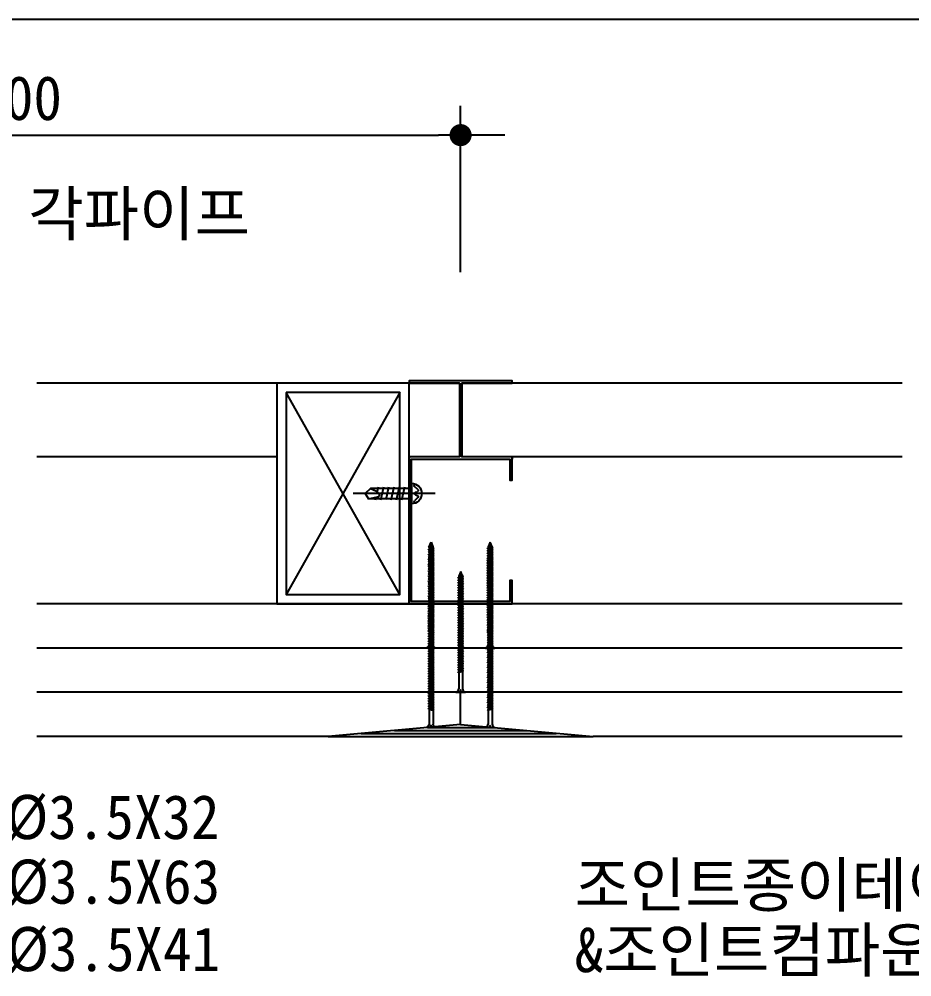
# Model space of a CAD drawing. Header units: millimetres. Extents: x 12704 to 16681, y 105 to 2866.
# Drawn here: x 13203.3 to 13506.6, y 1159.6 to 1485 of the extents above; entities that cross this region are included whole.
import ezdxf
from ezdxf.enums import TextEntityAlignment as Align

# ---------------------------------------------------------------- set-up
doc = ezdxf.new("R2010")
doc.units = ezdxf.units.MM
doc.header["$LTSCALE"] = 5
doc.linetypes.add('CENTER', pattern=[50.8, 31.75, -6.35, 6.35, -6.35])
for name, color, linetype, lineweight in [('A-DIMS', 7, 'Continuous', 25), ('A-MKXS-LEAD', 7, 'Continuous', 25), ('A-MKXS-TEXT1', 3, 'Continuous', 25), ('A-XXXX-TABL', 7, 'Continuous', 25)]:
    doc.layers.add(name, color=color, linetype=linetype, lineweight=lineweight)
for name, color, linetype in [('CHAN', 3, 'Continuous'), ('ele', 8, 'Continuous'), ('FIN', 6, 'Continuous'), ('GB', 7, 'Continuous'), ('SCREW', 6, 'Continuous'), ('SCREW2', 8, 'Continuous')]:
    doc.layers.add(name, color=color, linetype=linetype)
doc.styles.add('HY울릉도L', font='')
doc.styles.add('돋움체', font='')
doc.styles.get('HY울릉도L').set_extended_font_data('HYwulM')
doc.styles.get('돋움체').set_extended_font_data('DotumChe')
doc.dimstyles.new('CDIM', dxfattribs={"dimtxt": 3, "dimasz": 1.5, "dimexe": 2, "dimexo": 1, "dimgap": 1, "dimtad": 1, "dimdec": 0, "dimrnd": 0.5, "dimzin": 0, "dimdsep": 32, "dimlunit": 6, "dimtxsty": 'HY울릉도L', "dimblk1": '_CIDOT', "dimblk2": '_CIDOT', "dimsah": 1, "dimcen": 5.5, "dimclrd": 2, "dimclre": 2, "dimclrt": 7, "dimadec": 0, "dimazin": 0, "dimtfac": 1, "dimtdec": 0, "dimtix": 1, "dimtmove": 2, "dimatfit": 1, "dimldrblk": '_CIDOT', "dimfxl": 1, "dimtolj": 1, "dimtzin": 0, "dimlwd": -1, "dimarcsym": 0})

# ---------------------------------------------------------------- blocks, each defined once
blk = doc.blocks.new('나사못32')
at = {"layer": 'SCREW2'}
for p, q in [((2.24, 30.17), (0.63, 29.74)), ((0.63, 29.74), (0.92, 30.12)), ((2.25, 29.32), (0.63, 28.89)), ((2.53, 30.55), (0.92, 30.12)), ((0.92, 29.81), (0.92, 29.28)), ((2.53, 29.7), (0.92, 29.27)), ((1.6, 32), (0.98, 30.39)), ((0.98, 30.39), (1.64, 30.91)), ((0.98, 30.39), (0.98, 30.14)), ((1.64, 30.91), (1.6, 32)), ((2.27, 30.45), (1.6, 32)), ((2.24, 30.17), (2.53, 30.55)), ((2.24, 30.17), (2.24, 29.63)), ((2.24, 29.32), (2.24, 28.78)), ((2.25, 29.32), (2.53, 29.7)), ((0.63, 28.89), (0.92, 29.27)), ((2.25, 28.47), (0.63, 28.04)), ((0.63, 28.04), (0.92, 28.43)), ((2.24, 27.62), (0.63, 27.19)), ((0.63, 27.19), (0.91, 27.58)), ((2.24, 26.78), (0.63, 26.35)), ((0.63, 26.35), (0.92, 26.73)), ((2.53, 28.01), (0.91, 27.58)), ((0.92, 28.97), (0.92, 28.43)), ((2.54, 28.86), (0.92, 28.43)), ((0.92, 28.12), (0.92, 27.58)), ((0.92, 27.27), (0.92, 26.73)), ((2.53, 27.16), (0.92, 26.73)), ((0.92, 26.43), (0.92, 25.89)), ((2.53, 26.31), (0.92, 25.88)), ((2.24, 28.47), (2.24, 27.93)), ((2.24, 27.62), (2.53, 28.01)), ((2.24, 27.62), (2.24, 27.08)), ((2.24, 26.78), (2.53, 27.16)), ((2.24, 26.78), (2.24, 26.24)), ((2.25, 28.47), (2.54, 28.86)), ((2.25, 25.93), (2.53, 26.31)), ((2.25, 25.93), (0.63, 25.5)), ((0.63, 25.5), (0.92, 25.88)), ((2.25, 25.08), (0.63, 24.65)), ((0.63, 24.65), (0.92, 25.04)), ((2.24, 24.23), (0.63, 23.8)), ((0.63, 23.8), (0.91, 24.19)), ((2.24, 23.39), (0.63, 22.96)), ((0.63, 22.96), (0.92, 23.34)), ((2.53, 24.62), (0.91, 24.19)), ((0.92, 25.58), (0.92, 25.04)), ((2.54, 25.47), (0.92, 25.04)), ((0.92, 24.73), (0.92, 24.19)), ((0.92, 23.88), (0.92, 23.34)), ((2.53, 23.77), (0.92, 23.34)), ((0.92, 23.04), (0.92, 22.5)), ((2.53, 22.92), (0.92, 22.5)), ((2.24, 25.93), (2.24, 25.39)), ((2.24, 25.08), (2.24, 24.54)), ((2.24, 24.23), (2.53, 24.62)), ((2.24, 24.23), (2.24, 23.69)), ((2.24, 23.39), (2.53, 23.77)), ((2.24, 23.39), (2.24, 22.85)), ((2.25, 25.08), (2.54, 25.47)), ((2.25, 22.54), (2.53, 22.92)), ((2.25, 22.54), (0.63, 22.11)), ((0.63, 22.11), (0.92, 22.5)), ((2.25, 21.69), (0.63, 21.26)), ((0.63, 21.26), (0.92, 21.65)), ((2.25, 20), (0.63, 19.57)), ((0.63, 19.57), (0.92, 19.95)), ((2.25, 20.85), (0.64, 20.42)), ((0.64, 20.42), (0.92, 20.8)), ((0.92, 22.19), (0.92, 21.65)), ((2.54, 22.08), (0.92, 21.65)), ((0.92, 21.34), (0.92, 20.8)), ((2.54, 21.23), (0.92, 20.8)), ((0.92, 20.49), (0.92, 19.95)), ((2.53, 20.38), (0.92, 19.95)), ((0.92, 19.65), (0.92, 19.11)), ((2.54, 19.54), (0.92, 19.11)), ((2.24, 22.54), (2.24, 22)), ((2.24, 21.69), (2.24, 21.15)), ((2.24, 20.84), (2.24, 20.3)), ((2.24, 20), (2.24, 19.46)), ((2.25, 21.69), (2.54, 22.08)), ((2.25, 20.85), (2.54, 21.23)), ((2.25, 20), (2.53, 20.38)), ((2.25, 19.15), (2.54, 19.54)), ((2.25, 19.15), (0.63, 18.72)), ((0.63, 18.72), (0.92, 19.11)), ((2.25, 17.46), (0.63, 17.03)), ((0.63, 17.03), (0.92, 17.41)), ((2.25, 18.3), (0.64, 17.87)), ((0.64, 17.87), (0.92, 18.26)), ((2.25, 16.73), (0.64, 16.3)), ((0.64, 16.3), (0.92, 16.68)), ((0.92, 18.8), (0.92, 18.26)), ((2.54, 18.69), (0.92, 18.26)), ((0.92, 17.95), (0.92, 17.41)), ((2.54, 17.84), (0.92, 17.41)), ((0.92, 17.45), (0.92, 16.92)), ((0.92, 17.22), (0.92, 16.68)), ((2.54, 17.11), (0.92, 16.68)), ((0.92, 16.37), (0.92, 15.86)), ((2.54, 16.29), (0.92, 15.86)), ((2.24, 19.15), (2.24, 18.61)), ((2.24, 18.3), (2.24, 17.76)), ((2.24, 17.45), (2.24, 17.03)), ((2.24, 16.72), (2.24, 16.54)), ((2.24, 16.71), (2.24, 15.86)), ((2.25, 18.3), (2.54, 18.69)), ((2.25, 17.46), (2.54, 17.84)), ((2.25, 16.73), (2.54, 17.11)), ((2.25, 15.9), (2.54, 16.29)), ((2.25, 15.9), (0.63, 15.47)), ((0.63, 15.47), (0.92, 15.86)), ((2.25, 13.36), (0.63, 12.93)), ((0.63, 12.93), (0.92, 13.32)), ((2.25, 15.06), (0.64, 14.63)), ((0.64, 14.63), (0.92, 15.01)), ((2.25, 14.21), (0.64, 13.78)), ((0.64, 13.78), (0.92, 14.16)), ((0.92, 15.55), (0.92, 15.01)), ((2.54, 15.44), (0.92, 15.01)), ((0.92, 14.7), (0.92, 14.16)), ((2.54, 14.59), (0.92, 14.16)), ((0.92, 13.86), (0.92, 13.32)), ((2.54, 13.75), (0.92, 13.32)), ((2.24, 15.9), (2.24, 15.36)), ((2.24, 14.21), (2.24, 13.67)), ((2.24, 13.36), (2.24, 12.82)), ((2.25, 15.06), (2.54, 15.44)), ((2.25, 15.06), (2.25, 14.52)), ((2.25, 14.21), (2.54, 14.59)), ((2.25, 13.36), (2.54, 13.75)), ((2.25, 12.51), (0.64, 12.08)), ((0.64, 12.08), (0.92, 12.47)), ((2.25, 11.67), (0.64, 11.24)), ((0.64, 11.24), (0.92, 11.62)), ((2.26, 10.82), (0.64, 10.39)), ((0.64, 10.39), (0.93, 10.78)), ((2.27, 9.98), (0.65, 9.55)), ((0.65, 9.55), (0.94, 9.93)), ((0.92, 13.01), (0.92, 12.47)), ((2.54, 12.9), (0.92, 12.47)), ((0.92, 12.16), (0.92, 11.62)), ((2.54, 12.05), (0.92, 11.62)), ((0.93, 11.32), (0.93, 10.78)), ((2.55, 11.21), (0.93, 10.78)), ((0.94, 10.47), (0.94, 9.93)), ((2.55, 10.36), (0.94, 9.93)), ((2.24, 12.51), (2.24, 11.97)), ((2.25, 12.51), (2.54, 12.9)), ((2.25, 11.67), (2.54, 12.05)), ((2.25, 11.67), (2.25, 11.13)), ((2.26, 10.82), (2.55, 11.21)), ((2.26, 10.82), (2.26, 10.28)), ((2.27, 9.98), (2.55, 10.36)), ((2.27, 9.98), (2.27, 9.44)), ((2.27, 9.13), (0.66, 8.7)), ((0.66, 8.7), (0.94, 9.09)), ((2.27, 8.28), (0.66, 7.85)), ((0.66, 7.85), (0.95, 8.24)), ((2.28, 7.44), (0.67, 7.01)), ((0.67, 7.01), (0.95, 7.39)), ((2.29, 6.59), (0.67, 6.16)), ((0.67, 6.16), (0.96, 6.55)), ((2.56, 9.51), (0.94, 9.09)), ((0.95, 9.63), (0.95, 9.09)), ((0.95, 8.78), (0.95, 8.24)), ((2.56, 8.67), (0.95, 8.24)), ((0.95, 7.93), (0.95, 7.39)), ((2.57, 7.82), (0.95, 7.39)), ((0.96, 7.09), (0.96, 6.55)), ((2.57, 6.98), (0.96, 6.55)), ((2.27, 9.13), (2.56, 9.51)), ((2.27, 9.13), (2.27, 8.59)), ((2.27, 8.28), (2.56, 8.67)), ((2.27, 8.28), (2.27, 7.74)), ((2.28, 7.44), (2.57, 7.82)), ((2.28, 7.44), (2.28, 6.9)), ((2.28, 6.59), (2.28, 6.05)), ((2.29, 6.59), (2.57, 6.98)), ((2.28, 5.74), (0.67, 5.31)), ((0.67, 5.31), (0.95, 5.7)), ((2.57, 6.13), (0.95, 5.7)), ((0.95, 5.39), (0.95, 1.19)), ((0.96, 6.24), (0.96, 5.7)), ((2.27, 5.74), (2.27, 1.19)), ((2.28, 5.74), (2.57, 6.13)), ((0, 0), (1.12, 0)), ((1.57, 0.48), (1.57, 0.65)), ((1.63, 0.68), (1.6, 0.68)), ((1.66, 0.48), (1.66, 0.65)), ((2.11, 0), (3.23, 0))]:
    blk.add_line(p, q, dxfattribs=at)
for centre, radius, start, end in [((-0.44, 1.33), 1.4, 288.341, 354.2702), ((1.1, 0.47), 0.473, 267.5265, 0.9138), ((1.61, -1.99), 2.05, 80.2866, 99.7134), ((1.6, 0.65), 0.033, 90, 180), ((1.63, 0.65), 0.033, 360, 90), ((2.13, 0.47), 0.473, 179.0862, 272.4735), ((3.67, 1.33), 1.4, 185.7298, 251.659)]:
    blk.add_arc(centre, radius, start, end, dxfattribs=at)
blk = doc.blocks.new('나사못41')
at = {"layer": 'SCREW2'}
for p, q in [((2.25, 39.17), (0.63, 38.74)), ((0.63, 38.74), (0.92, 39.12)), ((2.54, 39.55), (0.92, 39.12)), ((1.6, 41), (0.98, 39.39)), ((0.98, 39.39), (1.64, 39.91)), ((0.98, 39.39), (0.98, 39.14)), ((1.64, 39.91), (1.6, 41)), ((2.26, 39.48), (1.6, 41)), ((2.25, 39.17), (2.54, 39.55)), ((2.25, 39.17), (2.25, 38.63)), ((2.25, 38.32), (0.63, 37.89)), ((0.63, 37.89), (0.92, 38.27)), ((2.25, 36.62), (0.63, 36.19)), ((0.63, 36.19), (0.92, 36.58)), ((2.25, 37.47), (0.64, 37.04)), ((0.64, 37.04), (0.92, 37.43)), ((2.54, 38.7), (0.92, 38.27)), ((2.54, 37.86), (0.92, 37.43)), ((2.53, 37.01), (0.92, 36.58)), ((2.54, 36.16), (0.92, 35.73)), ((0.93, 38.81), (0.93, 38.28)), ((0.93, 37.97), (0.93, 37.43)), ((0.93, 37.12), (0.93, 36.58)), ((0.93, 36.27), (0.93, 35.73)), ((2.25, 38.32), (2.54, 38.7)), ((2.25, 38.32), (2.25, 37.78)), ((2.25, 37.47), (2.54, 37.86)), ((2.25, 37.47), (2.25, 36.93)), ((2.25, 36.62), (2.53, 37.01)), ((2.25, 36.62), (2.25, 36.08)), ((2.25, 35.78), (2.54, 36.16)), ((2.25, 35.78), (0.63, 35.35)), ((0.63, 35.35), (0.92, 35.73)), ((2.25, 34.93), (0.63, 34.5)), ((0.63, 34.5), (0.92, 34.88)), ((2.25, 33.23), (0.63, 32.8)), ((0.63, 32.8), (0.92, 33.19)), ((2.25, 34.08), (0.64, 33.65)), ((0.64, 33.65), (0.92, 34.04)), ((2.54, 35.31), (0.92, 34.88)), ((2.54, 34.47), (0.92, 34.04)), ((2.53, 33.62), (0.92, 33.19)), ((2.54, 32.77), (0.92, 32.34)), ((0.93, 35.43), (0.93, 34.89)), ((0.93, 34.58), (0.93, 34.04)), ((0.93, 33.73), (0.93, 33.19)), ((0.93, 32.88), (0.93, 32.34)), ((2.25, 35.78), (2.25, 35.24)), ((2.25, 34.93), (2.54, 35.31)), ((2.25, 34.93), (2.25, 34.39)), ((2.25, 34.08), (2.54, 34.47)), ((2.25, 34.08), (2.25, 33.54)), ((2.25, 33.23), (2.53, 33.62)), ((2.25, 33.23), (2.25, 32.69)), ((2.25, 32.39), (2.54, 32.77)), ((2.25, 32.39), (0.63, 31.96)), ((0.63, 31.96), (0.92, 32.34)), ((2.25, 31.54), (0.63, 31.11)), ((0.63, 31.11), (0.92, 31.5)), ((2.25, 30.69), (0.64, 30.26)), ((0.64, 30.26), (0.92, 30.65)), ((2.25, 29.85), (0.64, 29.42)), ((0.64, 29.42), (0.93, 29.8)), ((2.54, 31.92), (0.92, 31.5)), ((2.54, 31.08), (0.92, 30.65)), ((2.54, 29.38), (0.92, 28.95)), ((0.93, 32.04), (0.93, 31.5)), ((0.93, 31.19), (0.93, 30.65)), ((0.93, 30.34), (0.93, 29.8)), ((2.54, 30.23), (0.93, 29.8)), ((0.93, 29.49), (0.93, 28.95)), ((2.25, 32.39), (2.25, 31.85)), ((2.25, 31.54), (2.54, 31.92)), ((2.25, 31.54), (2.25, 31)), ((2.25, 30.69), (2.54, 31.08)), ((2.25, 30.69), (2.25, 30.15)), ((2.25, 29.85), (2.54, 30.23)), ((2.25, 29.84), (2.25, 29.3)), ((2.25, 29), (2.54, 29.38)), ((2.25, 29), (0.63, 28.57)), ((0.63, 28.57), (0.92, 28.95)), ((2.25, 28.15), (0.64, 27.72)), ((0.64, 27.72), (0.92, 28.11)), ((2.25, 27.3), (0.64, 26.87)), ((0.64, 26.87), (0.93, 27.26)), ((2.25, 26.46), (0.64, 26.03)), ((0.64, 26.03), (0.92, 26.41)), ((2.54, 28.54), (0.92, 28.11)), ((2.54, 26.84), (0.92, 26.41)), ((0.93, 28.65), (0.93, 28.11)), ((0.93, 27.8), (0.93, 27.26)), ((2.54, 27.69), (0.93, 27.26)), ((0.93, 26.95), (0.93, 26.41)), ((0.93, 26.1), (0.93, 25.56)), ((2.25, 29), (2.25, 28.46)), ((2.25, 28.15), (2.54, 28.54)), ((2.25, 28.15), (2.25, 27.61)), ((2.25, 27.3), (2.54, 27.69)), ((2.25, 27.3), (2.25, 26.76)), ((2.25, 26.46), (2.54, 26.84)), ((2.25, 26.45), (2.25, 25.92)), ((2.25, 24.76), (0.63, 24.33)), ((0.63, 24.33), (0.92, 24.72)), ((2.25, 25.61), (0.64, 25.18)), ((0.64, 25.18), (0.93, 25.56)), ((2.25, 23.91), (0.64, 23.48)), ((0.64, 23.48), (0.92, 23.87)), ((2.25, 23.07), (0.64, 22.64)), ((0.64, 22.64), (0.93, 23.02)), ((2.54, 25.15), (0.92, 24.72)), ((2.54, 24.3), (0.92, 23.87)), ((2.54, 25.99), (0.93, 25.56)), ((0.93, 25.26), (0.93, 24.72)), ((0.93, 24.41), (0.93, 23.87)), ((0.93, 23.56), (0.93, 23.02)), ((2.54, 23.45), (0.93, 23.02)), ((2.25, 25.61), (2.54, 25.99)), ((2.25, 25.61), (2.25, 25.07)), ((2.25, 24.76), (2.54, 25.15)), ((2.25, 24.76), (2.25, 24.22)), ((2.25, 23.91), (2.54, 24.3)), ((2.25, 23.91), (2.25, 23.37)), ((2.25, 23.07), (2.54, 23.45)), ((2.25, 23.06), (2.25, 20.53)), ((2.26, 22.22), (0.64, 21.79)), ((0.64, 21.79), (0.93, 22.18)), ((2.25, 21.37), (0.64, 20.94)), ((0.64, 20.94), (0.93, 21.33)), ((2.26, 20.53), (0.64, 20.1)), ((0.64, 20.1), (0.93, 20.48)), ((2.25, 19.68), (0.64, 19.25)), ((0.64, 19.25), (0.92, 19.63)), ((2.54, 20.06), (0.92, 19.63)), ((0.93, 22.71), (0.93, 22.18)), ((2.54, 22.6), (0.93, 22.18)), ((0.93, 21.87), (0.93, 21.33)), ((2.54, 21.76), (0.93, 21.33)), ((0.93, 21.02), (0.93, 20.48)), ((2.54, 20.91), (0.93, 20.48)), ((0.93, 20.17), (0.93, 19.63)), ((2.25, 21.37), (2.54, 21.76)), ((2.25, 21.37), (2.25, 20.83)), ((2.25, 20.52), (2.25, 19.98)), ((2.25, 19.68), (2.54, 20.06)), ((2.25, 19.68), (2.25, 19.14)), ((2.26, 22.22), (2.54, 22.6)), ((2.26, 20.53), (2.54, 20.91)), ((2.25, 18.83), (0.64, 18.4)), ((0.64, 18.4), (0.93, 18.79)), ((2.26, 17.98), (0.64, 17.55)), ((0.64, 17.55), (0.93, 17.94)), ((2.26, 17.14), (0.64, 16.71)), ((0.64, 16.71), (0.93, 17.09)), ((2.26, 16.29), (0.65, 15.86)), ((0.93, 19.32), (0.93, 18.79)), ((2.54, 19.21), (0.93, 18.79)), ((0.93, 18.48), (0.93, 17.94)), ((0.93, 18.48), (0.93, 17.94)), ((2.54, 18.37), (0.93, 17.94)), ((0.93, 17.63), (0.93, 17.09)), ((2.55, 17.52), (0.93, 17.09)), ((0.93, 16.78), (0.93, 16.24)), ((2.55, 16.67), (0.93, 16.24)), ((2.25, 18.83), (2.54, 19.21)), ((2.25, 18.83), (2.25, 18.29)), ((2.25, 17.98), (2.25, 17.44)), ((2.25, 17.13), (2.25, 16.59)), ((2.25, 16.29), (2.25, 15.75)), ((2.26, 17.98), (2.54, 18.37)), ((2.26, 17.14), (2.55, 17.52)), ((2.26, 16.29), (2.55, 16.67)), ((2.26, 15.44), (0.64, 15.01)), ((0.64, 15.01), (0.93, 15.4)), ((2.26, 14.59), (0.64, 14.16)), ((0.64, 14.16), (0.93, 14.55)), ((0.65, 15.86), (0.93, 16.24)), ((2.26, 13.75), (0.65, 13.32)), ((0.65, 13.32), (0.93, 13.7)), ((0.93, 15.94), (0.93, 15.4)), ((2.54, 15.83), (0.93, 15.4)), ((0.93, 15.09), (0.93, 14.55)), ((2.55, 14.98), (0.93, 14.55)), ((0.93, 14.24), (0.93, 13.7)), ((2.55, 14.13), (0.93, 13.7)), ((0.93, 13.39), (0.93, 12.86)), ((2.55, 13.29), (0.93, 12.86)), ((2.25, 15.44), (2.25, 14.9)), ((2.25, 14.59), (2.25, 14.05)), ((2.25, 13.75), (2.25, 13.21)), ((2.26, 15.44), (2.54, 15.83)), ((2.26, 14.59), (2.55, 14.98)), ((2.26, 13.75), (2.55, 14.13)), ((2.26, 12.9), (2.55, 13.29)), ((2.26, 12.9), (0.65, 12.47)), ((0.65, 12.47), (0.93, 12.86)), ((2.26, 12.05), (0.65, 11.62)), ((0.65, 11.62), (0.93, 12.01)), ((2.26, 11.21), (0.65, 10.78)), ((0.65, 10.78), (0.93, 11.16)), ((2.26, 10.38), (0.65, 9.95)), ((0.65, 9.95), (0.93, 10.33)), ((0.93, 12.55), (0.93, 12.01)), ((2.55, 12.44), (0.93, 12.01)), ((0.93, 11.7), (0.93, 10.33)), ((2.55, 11.59), (0.93, 11.16)), ((2.55, 10.76), (0.93, 10.33)), ((0.93, 10.02), (0.93, 9.5)), ((2.55, 9.93), (0.93, 9.5)), ((2.25, 12.05), (2.25, 11.51)), ((2.25, 11.2), (2.25, 10.68)), ((2.25, 10.37), (2.25, 9.85)), ((2.26, 12.9), (2.26, 12.36)), ((2.26, 12.05), (2.55, 12.44)), ((2.26, 11.21), (2.55, 11.59)), ((2.26, 10.38), (2.55, 10.76)), ((2.26, 9.55), (2.55, 9.93)), ((2.26, 9.55), (0.65, 9.12)), ((0.65, 9.12), (0.93, 9.5)), ((2.26, 8.72), (0.65, 8.29)), ((0.65, 8.29), (0.93, 8.67)), ((2.26, 7.89), (0.65, 7.46)), ((0.65, 7.46), (0.93, 7.84)), ((2.26, 7.06), (0.65, 6.63)), ((0.65, 6.63), (0.93, 7.01)), ((0.93, 9.19), (0.93, 8.67)), ((2.55, 9.1), (0.93, 8.67)), ((0.93, 8.36), (0.93, 7.84)), ((2.55, 8.27), (0.93, 7.84)), ((0.93, 7.53), (0.93, 7.01)), ((2.55, 7.44), (0.93, 7.01)), ((0.93, 6.7), (0.93, 1.19)), ((2.25, 9.54), (2.25, 9.02)), ((2.25, 8.71), (2.25, 8.19)), ((2.25, 7.88), (2.25, 7.36)), ((2.25, 7.05), (2.25, 1.19)), ((2.26, 8.72), (2.55, 9.1)), ((2.26, 7.89), (2.55, 8.27)), ((2.26, 7.06), (2.55, 7.44)), ((1.54, 0.48), (1.54, 0.65)), ((1.6, 0.68), (1.57, 0.68)), ((1.63, 0.48), (1.63, 0.65)), ((2.08, 0), (3.2, 0)), ((-0.03, 0), (1.09, 0))]:
    blk.add_line(p, q, dxfattribs=at)
for centre, radius, start, end in [((-0.49, 1.35), 1.43, 288.6613, 353.4469), ((1.07, 0.47), 0.473, 267.5265, 0.9138), ((1.59, -1.99), 2.05, 80.2866, 99.7134), ((1.57, 0.65), 0.033, 90, 180), ((1.6, 0.65), 0.033, 0, 90), ((2.1, 0.47), 0.473, 179.0862, 272.4735), ((3.64, 1.33), 1.4, 185.7298, 251.659)]:
    blk.add_arc(centre, radius, start, end, dxfattribs=at)
blk = doc.blocks.new('나사못63')
at = {"layer": 'SCREW2'}
for p, q in [((1.6, 63, 0), (0.98, 61.39, 0)), ((0.98, 61.39, 0), (1.64, 61.91, 0)), ((1.64, 61.91, 0), (1.6, 63, 0)), ((2.27, 61.45, 0), (1.6, 63, 0)), ((2.24, 61.17, 0), (0.63, 60.74, 0)), ((0.63, 60.74, 0), (0.92, 61.12, 0)), ((2.25, 60.32, 0), (0.63, 59.89, 0)), ((0.63, 59.89, 0), (0.92, 60.27, 0)), ((2.25, 59.47, 0), (0.63, 59.04, 0)), ((0.63, 59.04, 0), (0.92, 59.43, 0)), ((2.24, 58.62, 0), (0.63, 58.19, 0)), ((0.63, 58.19, 0), (0.91, 58.58, 0)), ((2.53, 59.01, 0), (0.91, 58.58, 0)), ((2.53, 61.55, 0), (0.92, 61.12, 0)), ((0.92, 60.81, 0), (0.92, 60.28, 0)), ((2.53, 60.7, 0), (0.92, 60.27, 0)), ((0.92, 59.97, 0), (0.92, 59.43, 0)), ((2.54, 59.86, 0), (0.92, 59.43, 0)), ((0.92, 59.12, 0), (0.92, 58.58, 0)), ((0.98, 61.39, 0), (0.98, 61.14, 0)), ((2.24, 61.17, 0), (2.53, 61.55, 0)), ((2.24, 61.17, 0), (2.24, 60.63, 0)), ((2.24, 60.32, 0), (2.24, 59.78, 0)), ((2.24, 59.47, 0), (2.24, 58.93, 0)), ((2.24, 58.62, 0), (2.53, 59.01, 0)), ((2.24, 58.62, 0), (2.24, 58.08, 0)), ((2.25, 60.32, 0), (2.53, 60.7, 0)), ((2.25, 59.47, 0), (2.54, 59.86, 0)), ((2.24, 57.78, 0), (0.63, 57.35, 0)), ((0.63, 57.35, 0), (0.92, 57.73, 0)), ((2.25, 56.93, 0), (0.63, 56.5, 0)), ((0.63, 56.5, 0), (0.92, 56.88, 0)), ((2.25, 56.08, 0), (0.63, 55.65, 0)), ((0.63, 55.65, 0), (0.92, 56.04, 0)), ((2.53, 55.62, 0), (0.91, 55.19, 0)), ((0.92, 58.27, 0), (0.92, 57.73, 0)), ((2.53, 58.16, 0), (0.92, 57.73, 0)), ((0.92, 57.43, 0), (0.92, 56.89, 0)), ((2.53, 57.31, 0), (0.92, 56.88, 0)), ((0.92, 56.58, 0), (0.92, 56.04, 0)), ((2.54, 56.47, 0), (0.92, 56.04, 0)), ((0.92, 55.73, 0), (0.92, 55.19, 0)), ((2.24, 57.78, 0), (2.53, 58.16, 0)), ((2.24, 57.78, 0), (2.24, 57.24, 0)), ((2.24, 56.93, 0), (2.24, 56.39, 0)), ((2.24, 56.08, 0), (2.24, 55.54, 0)), ((2.24, 55.23, 0), (2.53, 55.62, 0)), ((2.25, 56.93, 0), (2.53, 57.31, 0)), ((2.25, 56.08, 0), (2.54, 56.47, 0)), ((2.24, 55.23, 0), (0.63, 54.8, 0)), ((0.63, 54.8, 0), (0.91, 55.19, 0)), ((2.24, 54.39, 0), (0.63, 53.96, 0)), ((0.63, 53.96, 0), (0.92, 54.34, 0)), ((2.25, 53.54, 0), (0.63, 53.11, 0)), ((0.63, 53.11, 0), (0.92, 53.5, 0)), ((2.25, 52.69, 0), (0.63, 52.26, 0)), ((0.63, 52.26, 0), (0.92, 52.65, 0)), ((0.92, 54.88, 0), (0.92, 54.34, 0)), ((2.53, 54.77, 0), (0.92, 54.34, 0)), ((0.92, 54.04, 0), (0.92, 53.5, 0)), ((2.53, 53.92, 0), (0.92, 53.5, 0)), ((0.92, 53.19, 0), (0.92, 52.65, 0)), ((2.54, 53.08, 0), (0.92, 52.65, 0)), ((0.92, 52.34, 0), (0.92, 51.8, 0)), ((2.54, 52.23, 0), (0.92, 51.8, 0)), ((2.24, 55.23, 0), (2.24, 54.69, 0)), ((2.24, 54.39, 0), (2.53, 54.77, 0)), ((2.24, 54.39, 0), (2.24, 53.85, 0)), ((2.24, 53.54, 0), (2.24, 53, 0)), ((2.24, 52.69, 0), (2.24, 52.15, 0)), ((2.25, 53.54, 0), (2.53, 53.92, 0)), ((2.25, 52.69, 0), (2.54, 53.08, 0)), ((2.25, 51.85, 0), (2.54, 52.23, 0)), ((2.25, 51, 0), (0.63, 50.57, 0)), ((0.63, 50.57, 0), (0.92, 50.95, 0)), ((2.25, 50.15, 0), (0.63, 49.72, 0)), ((0.63, 49.72, 0), (0.92, 50.11, 0)), ((2.25, 51.85, 0), (0.64, 51.42, 0)), ((0.64, 51.42, 0), (0.92, 51.8, 0)), ((2.25, 49.3, 0), (0.64, 48.87, 0)), ((0.64, 48.87, 0), (0.92, 49.26, 0)), ((0.92, 51.49, 0), (0.92, 50.95, 0)), ((2.53, 51.38, 0), (0.92, 50.95, 0)), ((0.92, 50.65, 0), (0.92, 50.11, 0)), ((2.54, 50.54, 0), (0.92, 50.11, 0)), ((0.92, 49.8, 0), (0.92, 49.26, 0)), ((2.54, 49.69, 0), (0.92, 49.26, 0)), ((0.92, 48.95, 0), (0.92, 48.41, 0)), ((2.54, 48.84, 0), (0.92, 48.41, 0)), ((2.24, 51.84, 0), (2.24, 51.3, 0)), ((2.24, 51, 0), (2.24, 50.46, 0)), ((2.24, 50.15, 0), (2.24, 49.61, 0)), ((2.24, 49.3, 0), (2.24, 48.76, 0)), ((2.25, 51, 0), (2.53, 51.38, 0)), ((2.25, 50.15, 0), (2.54, 50.54, 0)), ((2.25, 49.3, 0), (2.54, 49.69, 0)), ((2.25, 48.46, 0), (2.54, 48.84, 0)), ((2.25, 48.46, 0), (0.63, 48.03, 0)), ((0.63, 48.03, 0), (0.92, 48.41, 0)), ((2.25, 46.9, 0), (0.63, 46.47, 0)), ((0.63, 46.47, 0), (0.92, 46.86, 0)), ((2.25, 47.73, 0), (0.64, 47.3, 0)), ((0.64, 47.3, 0), (0.92, 47.68, 0)), ((2.25, 46.06, 0), (0.64, 45.63, 0)), ((0.64, 45.63, 0), (0.92, 46.01, 0)), ((0.92, 48.45, 0), (0.92, 47.92, 0)), ((0.92, 48.22, 0), (0.92, 47.68, 0)), ((2.54, 48.11, 0), (0.92, 47.68, 0)), ((0.92, 47.37, 0), (0.92, 46.86, 0)), ((2.54, 47.29, 0), (0.92, 46.86, 0)), ((0.92, 46.55, 0), (0.92, 46.01, 0)), ((2.54, 46.44, 0), (0.92, 46.01, 0)), ((0.92, 45.7, 0), (0.92, 45.16, 0)), ((2.54, 45.59, 0), (0.92, 45.16, 0)), ((2.24, 48.45, 0), (2.24, 48.03, 0)), ((2.24, 47.72, 0), (2.24, 47.54, 0)), ((2.24, 47.71, 0), (2.24, 46.86, 0)), ((2.24, 46.9, 0), (2.24, 46.36, 0)), ((2.25, 47.73, 0), (2.54, 48.11, 0)), ((2.25, 46.9, 0), (2.54, 47.29, 0)), ((2.25, 46.06, 0), (2.54, 46.44, 0)), ((2.25, 46.06, 0), (2.25, 45.52, 0)), ((2.25, 45.21, 0), (2.54, 45.59, 0)), ((2.25, 44.36, 0), (0.63, 43.93, 0)), ((0.63, 43.93, 0), (0.92, 44.32, 0)), ((2.25, 45.21, 0), (0.64, 44.78, 0)), ((0.64, 44.78, 0), (0.92, 45.16, 0)), ((2.25, 43.51, 0), (0.64, 43.08, 0)), ((0.64, 43.08, 0), (0.92, 43.47, 0)), ((2.25, 42.67, 0), (0.64, 42.24, 0)), ((0.64, 42.24, 0), (0.92, 42.62, 0)), ((0.92, 44.86, 0), (0.92, 44.32, 0)), ((2.54, 44.75, 0), (0.92, 44.32, 0)), ((0.92, 44.01, 0), (0.92, 43.47, 0)), ((2.54, 43.9, 0), (0.92, 43.47, 0)), ((0.92, 43.16, 0), (0.92, 42.62, 0)), ((2.54, 43.05, 0), (0.92, 42.62, 0)), ((0.93, 42.32, 0), (0.93, 41.78, 0)), ((2.24, 45.21, 0), (2.24, 44.67, 0)), ((2.24, 44.36, 0), (2.24, 43.82, 0)), ((2.24, 43.51, 0), (2.24, 42.97, 0)), ((2.25, 44.36, 0), (2.54, 44.75, 0)), ((2.25, 43.51, 0), (2.54, 43.9, 0)), ((2.25, 42.67, 0), (2.54, 43.05, 0)), ((2.25, 42.67, 0), (2.25, 42.13, 0)), ((2.26, 41.82, 0), (0.64, 41.39, 0)), ((0.64, 41.39, 0), (0.93, 41.78, 0)), ((2.27, 40.98, 0), (0.65, 40.55, 0)), ((0.65, 40.55, 0), (0.94, 40.93, 0)), ((2.27, 40.13, 0), (0.66, 39.7, 0)), ((0.66, 39.7, 0), (0.94, 40.09, 0)), ((2.27, 39.28, 0), (0.66, 38.85, 0)), ((0.66, 38.85, 0), (0.95, 39.24, 0)), ((2.55, 42.21, 0), (0.93, 41.78, 0)), ((0.94, 41.47, 0), (0.94, 40.93, 0)), ((2.55, 41.36, 0), (0.94, 40.93, 0)), ((2.56, 40.51, 0), (0.94, 40.09, 0)), ((0.95, 40.63, 0), (0.95, 40.09, 0)), ((0.95, 39.78, 0), (0.95, 39.24, 0)), ((2.56, 39.67, 0), (0.95, 39.24, 0)), ((2.26, 41.82, 0), (2.55, 42.21, 0)), ((2.26, 41.82, 0), (2.26, 41.28, 0)), ((2.27, 40.98, 0), (2.55, 41.36, 0)), ((2.27, 40.98, 0), (2.27, 40.44, 0)), ((2.27, 40.13, 0), (2.56, 40.51, 0)), ((2.27, 40.13, 0), (2.27, 39.59, 0)), ((2.27, 39.28, 0), (2.56, 39.67, 0)), ((2.27, 39.28, 0), (2.27, 38.74, 0)), ((2.28, 38.44, 0), (0.67, 38.01, 0)), ((0.67, 38.01, 0), (0.95, 38.39, 0)), ((2.29, 37.59, 0), (0.67, 37.16, 0)), ((0.67, 37.16, 0), (0.96, 37.55, 0)), ((2.28, 36.74, 0), (0.67, 36.31, 0)), ((0.67, 36.31, 0), (0.95, 36.7, 0)), ((2.28, 35.9, 0), (0.67, 35.47, 0)), ((0.67, 35.47, 0), (0.95, 35.85, 0)), ((0.95, 38.93, 0), (0.95, 38.39, 0)), ((2.57, 38.82, 0), (0.95, 38.39, 0)), ((2.57, 37.13, 0), (0.95, 36.7, 0)), ((2.57, 36.28, 0), (0.95, 35.85, 0)), ((0.96, 38.09, 0), (0.96, 37.55, 0)), ((2.57, 37.98, 0), (0.96, 37.55, 0)), ((0.96, 37.24, 0), (0.96, 36.7, 0)), ((0.96, 36.39, 0), (0.96, 35.85, 0)), ((2.28, 38.44, 0), (2.57, 38.82, 0)), ((2.28, 38.44, 0), (2.28, 37.9, 0)), ((2.28, 37.59, 0), (2.28, 37.05, 0)), ((2.28, 36.74, 0), (2.57, 37.13, 0)), ((2.28, 36.74, 0), (2.28, 36.2, 0)), ((2.28, 35.9, 0), (2.57, 36.28, 0)), ((2.28, 35.89, 0), (2.28, 35.36, 0)), ((2.29, 37.59, 0), (2.57, 37.98, 0)), ((2.29, 35.05, 0), (0.67, 34.62, 0)), ((0.67, 34.62, 0), (0.96, 35, 0)), ((2.28, 34.2, 0), (0.67, 33.77, 0)), ((0.67, 33.77, 0), (0.95, 34.16, 0)), ((2.28, 33.35, 0), (0.67, 32.92, 0)), ((0.67, 32.92, 0), (0.95, 33.31, 0)), ((0.95, 34.7, 0), (0.95, 34.16, 0)), ((2.57, 34.59, 0), (0.95, 34.16, 0)), ((0.95, 33.85, 0), (0.95, 33.31, 0)), ((2.57, 33.74, 0), (0.95, 33.31, 0)), ((0.95, 33, 0), (0.95, 32.46, 0)), ((2.57, 32.89, 0), (0.95, 32.46, 0)), ((0.96, 35.54, 0), (0.96, 35, 0)), ((2.57, 35.43, 0), (0.96, 35, 0)), ((2.27, 35.05, 0), (2.27, 34.51, 0)), ((2.27, 34.2, 0), (2.27, 33.66, 0)), ((2.27, 33.35, 0), (2.27, 32.81, 0)), ((2.28, 34.2, 0), (2.57, 34.59, 0)), ((2.28, 33.35, 0), (2.57, 33.74, 0)), ((2.28, 32.51, 0), (2.57, 32.89, 0)), ((2.29, 35.05, 0), (2.57, 35.43, 0)), ((2.28, 32.51, 0), (0.67, 32.08, 0)), ((0.67, 32.08, 0), (0.95, 32.46, 0)), ((2.28, 31.66, 0), (0.67, 31.23, 0)), ((0.67, 31.23, 0), (0.95, 31.61, 0)), ((2.28, 30.81, 0), (0.67, 30.38, 0)), ((0.67, 30.38, 0), (0.95, 30.77, 0)), ((2.28, 29.96, 0), (0.67, 29.53, 0)), ((0.67, 29.53, 0), (0.95, 29.92, 0)), ((0.95, 32.15, 0), (0.95, 31.61, 0)), ((2.57, 32.04, 0), (0.95, 31.61, 0)), ((0.95, 31.31, 0), (0.95, 30.77, 0)), ((2.57, 31.2, 0), (0.95, 30.77, 0)), ((0.95, 30.46, 0), (0.95, 29.92, 0)), ((2.57, 30.35, 0), (0.95, 29.92, 0)), ((0.95, 29.61, 0), (0.95, 29.07, 0)), ((2.57, 29.5, 0), (0.95, 29.07, 0)), ((2.27, 32.5, 0), (2.27, 31.97, 0)), ((2.27, 31.66, 0), (2.27, 31.12, 0)), ((2.27, 30.81, 0), (2.27, 30.27, 0)), ((2.27, 29.96, 0), (2.27, 29.42, 0)), ((2.28, 31.66, 0), (2.57, 32.04, 0)), ((2.28, 30.81, 0), (2.57, 31.2, 0)), ((2.28, 29.96, 0), (2.57, 30.35, 0)), ((2.28, 29.12, 0), (2.57, 29.5, 0)), ((2.28, 29.12, 0), (0.67, 28.69, 0)), ((0.67, 28.69, 0), (0.95, 29.07, 0)), ((2.29, 28.27, 0), (0.67, 27.84, 0)), ((0.67, 27.84, 0), (0.96, 28.22, 0)), ((2.28, 27.42, 0), (0.67, 26.99, 0)), ((0.67, 26.99, 0), (0.95, 27.37, 0)), ((2.28, 26.57, 0), (0.67, 26.14, 0)), ((0.67, 26.14, 0), (0.95, 26.53, 0)), ((0.95, 28.76, 0), (0.95, 28.22, 0)), ((0.95, 27.91, 0), (0.95, 27.37, 0)), ((2.57, 27.8, 0), (0.95, 27.37, 0)), ((0.95, 27.06, 0), (0.95, 26.53, 0)), ((2.57, 26.95, 0), (0.95, 26.53, 0)), ((0.95, 26.22, 0), (0.95, 25.68, 0)), ((2.57, 26.11, 0), (0.95, 25.68, 0)), ((2.57, 28.65, 0), (0.96, 28.22, 0)), ((2.27, 29.11, 0), (2.27, 28.57, 0)), ((2.27, 28.26, 0), (2.27, 27.72, 0)), ((2.27, 27.42, 0), (2.27, 26.88, 0)), ((2.27, 26.57, 0), (2.27, 26.03, 0)), ((2.28, 27.42, 0), (2.57, 27.8, 0)), ((2.28, 26.57, 0), (2.57, 26.95, 0)), ((2.28, 25.72, 0), (2.57, 26.11, 0)), ((2.29, 28.27, 0), (2.57, 28.65, 0)), ((2.28, 25.72, 0), (0.67, 25.29, 0)), ((0.67, 25.29, 0), (0.95, 25.68, 0)), ((2.29, 24.87, 0), (0.67, 24.44, 0)), ((0.67, 24.44, 0), (0.96, 24.83, 0)), ((2.28, 24.02, 0), (0.67, 23.59, 0)), ((0.67, 23.59, 0), (0.95, 23.98, 0)), ((2.28, 23.18, 0), (0.67, 22.75, 0)), ((0.67, 22.75, 0), (0.95, 23.13, 0)), ((0.95, 25.37, 0), (0.95, 24.82, 0)), ((0.95, 24.52, 0), (0.95, 23.98, 0)), ((2.57, 24.41, 0), (0.95, 23.98, 0)), ((0.95, 23.67, 0), (0.95, 23.13, 0)), ((2.57, 23.56, 0), (0.95, 23.13, 0)), ((0.95, 22.82, 0), (0.95, 22.28, 0)), ((2.57, 25.26, 0), (0.96, 24.83, 0)), ((2.27, 25.72, 0), (2.27, 25.18, 0)), ((2.27, 24.87, 0), (2.27, 24.33, 0)), ((2.27, 24.02, 0), (2.27, 23.48, 0)), ((2.27, 23.17, 0), (2.27, 22.63, 0)), ((2.28, 24.02, 0), (2.57, 24.41, 0)), ((2.28, 23.18, 0), (2.57, 23.56, 0)), ((2.29, 24.87, 0), (2.57, 25.26, 0)), ((2.28, 22.33, 0), (0.67, 21.9, 0)), ((0.67, 21.9, 0), (0.95, 22.28, 0)), ((2.29, 21.48, 0), (0.67, 21.05, 0)), ((0.67, 21.05, 0), (0.96, 21.43, 0)), ((2.28, 20.63, 0), (0.67, 20.2, 0)), ((0.67, 20.2, 0), (0.95, 20.59, 0)), ((2.28, 19.78, 0), (0.67, 19.35, 0)), ((0.67, 19.35, 0), (0.95, 19.74, 0)), ((2.57, 22.71, 0), (0.95, 22.28, 0)), ((0.95, 21.98, 0), (0.95, 21.43, 0)), ((0.95, 21.12, 0), (0.95, 20.59, 0)), ((2.57, 21.01, 0), (0.95, 20.59, 0)), ((0.95, 20.28, 0), (0.95, 19.74, 0)), ((2.57, 20.17, 0), (0.95, 19.74, 0)), ((2.57, 21.86, 0), (0.96, 21.43, 0)), ((2.27, 22.33, 0), (2.27, 21.78, 0)), ((2.27, 21.48, 0), (2.27, 20.94, 0)), ((2.27, 20.63, 0), (2.27, 20.09, 0)), ((2.27, 19.78, 0), (2.27, 19.24, 0)), ((2.28, 22.33, 0), (2.57, 22.71, 0)), ((2.28, 20.63, 0), (2.57, 21.01, 0)), ((2.28, 19.78, 0), (2.57, 20.17, 0)), ((2.29, 21.48, 0), (2.57, 21.86, 0)), ((2.28, 18.94, 0), (0.67, 18.51, 0)), ((0.67, 18.51, 0), (0.95, 18.89, 0)), ((2.28, 18.09, 0), (0.67, 17.66, 0)), ((0.67, 17.66, 0), (0.95, 18.04, 0)), ((2.28, 17.24, 0), (0.67, 16.81, 0)), ((0.67, 16.81, 0), (0.95, 17.2, 0)), ((2.28, 16.39, 0), (0.67, 15.96, 0)), ((0.67, 15.96, 0), (0.95, 16.35, 0)), ((0.95, 19.43, 0), (0.95, 18.89, 0)), ((2.57, 19.32, 0), (0.95, 18.89, 0)), ((0.95, 18.58, 0), (0.95, 18.04, 0)), ((0.95, 18.58, 0), (0.95, 18.04, 0)), ((2.57, 18.47, 0), (0.95, 18.04, 0)), ((0.95, 17.73, 0), (0.95, 17.2, 0)), ((0.95, 17.73, 0), (0.95, 17.2, 0)), ((2.57, 17.62, 0), (0.95, 17.2, 0)), ((0.95, 16.89, 0), (0.95, 16.35, 0)), ((0.95, 16.89, 0), (0.95, 16.35, 0)), ((2.57, 16.78, 0), (0.95, 16.35, 0)), ((2.27, 18.93, 0), (2.27, 18.39, 0)), ((2.27, 18.93, 0), (2.27, 18.39, 0)), ((2.27, 18.09, 0), (2.27, 17.55, 0)), ((2.27, 18.09, 0), (2.27, 17.55, 0)), ((2.27, 17.24, 0), (2.27, 16.7, 0)), ((2.27, 17.24, 0), (2.27, 16.7, 0)), ((2.27, 16.39, 0), (2.27, 15.85, 0)), ((2.27, 16.39, 0), (2.27, 15.85, 0)), ((2.28, 18.94, 0), (2.57, 19.32, 0)), ((2.28, 18.09, 0), (2.57, 18.47, 0)), ((2.28, 17.24, 0), (2.57, 17.62, 0)), ((2.28, 16.39, 0), (2.57, 16.78, 0)), ((2.29, 15.54, 0), (0.67, 15.11, 0)), ((0.67, 15.11, 0), (0.96, 15.5, 0)), ((2.28, 14.69, 0), (0.67, 14.26, 0)), ((0.67, 14.26, 0), (0.95, 14.65, 0)), ((2.28, 13.85, 0), (0.67, 13.42, 0)), ((0.67, 13.42, 0), (0.95, 13.8, 0)), ((0.95, 16.04, 0), (0.95, 15.49, 0)), ((0.95, 16.04, 0), (0.95, 15.49, 0)), ((0.95, 15.19, 0), (0.95, 14.65, 0)), ((0.95, 15.19, 0), (0.95, 14.65, 0)), ((2.57, 15.08, 0), (0.95, 14.65, 0)), ((0.95, 14.34, 0), (0.95, 13.8, 0)), ((0.95, 14.34, 0), (0.95, 13.8, 0)), ((2.57, 14.23, 0), (0.95, 13.8, 0)), ((0.95, 13.49, 0), (0.95, 12.95, 0)), ((0.95, 13.49, 0), (0.95, 12.95, 0)), ((2.57, 13.38, 0), (0.95, 12.95, 0)), ((2.57, 15.93, 0), (0.96, 15.5, 0)), ((2.27, 15.54, 0), (2.27, 15, 0)), ((2.27, 15.54, 0), (2.27, 15, 0)), ((2.27, 14.69, 0), (2.27, 14.15, 0)), ((2.27, 14.69, 0), (2.27, 14.15, 0)), ((2.27, 13.84, 0), (2.27, 13.3, 0)), ((2.27, 13.84, 0), (2.27, 13.3, 0)), ((2.28, 14.69, 0), (2.57, 15.08, 0)), ((2.28, 13.85, 0), (2.57, 14.23, 0)), ((2.28, 13, 0), (2.57, 13.38, 0)), ((2.29, 15.54, 0), (2.57, 15.93, 0)), ((2.28, 13, 0), (0.67, 12.57, 0)), ((0.67, 12.57, 0), (0.95, 12.95, 0)), ((2.29, 12.15, 0), (0.67, 11.72, 0)), ((0.67, 11.72, 0), (0.96, 12.1, 0)), ((2.28, 11.3, 0), (0.67, 10.87, 0)), ((0.67, 10.87, 0), (0.95, 11.25, 0)), ((2.28, 10.45, 0), (0.67, 10.02, 0)), ((0.67, 10.02, 0), (0.95, 10.41, 0)), ((0.95, 12.65, 0), (0.95, 12.1, 0)), ((0.95, 12.65, 0), (0.95, 12.1, 0)), ((0.95, 11.79, 0), (0.95, 11.25, 0)), ((0.95, 11.79, 0), (0.95, 11.25, 0)), ((2.57, 11.68, 0), (0.95, 11.25, 0)), ((0.95, 10.95, 0), (0.95, 10.41, 0)), ((0.95, 10.95, 0), (0.95, 10.41, 0)), ((2.57, 10.84, 0), (0.95, 10.41, 0)), ((0.95, 10.1, 0), (0.95, 9.56, 0)), ((0.95, 10.1, 0), (0.95, 9.56, 0)), ((2.57, 9.99, 0), (0.95, 9.56, 0)), ((2.57, 12.53, 0), (0.96, 12.1, 0)), ((2.27, 13, 0), (2.27, 12.45, 0)), ((2.27, 13, 0), (2.27, 12.45, 0)), ((2.27, 12.14, 0), (2.27, 11.61, 0)), ((2.27, 12.14, 0), (2.27, 11.61, 0)), ((2.27, 11.3, 0), (2.27, 10.76, 0)), ((2.27, 11.3, 0), (2.27, 10.76, 0)), ((2.27, 10.45, 0), (2.27, 9.91, 0)), ((2.27, 10.45, 0), (2.27, 9.91, 0)), ((2.28, 11.3, 0), (2.57, 11.68, 0)), ((2.28, 10.45, 0), (2.57, 10.84, 0)), ((2.28, 9.61, 0), (2.57, 9.99, 0)), ((2.29, 12.15, 0), (2.57, 12.53, 0)), ((2.28, 9.61, 0), (0.67, 9.18, 0)), ((0.67, 9.18, 0), (0.95, 9.56, 0)), ((2.29, 8.75, 0), (0.67, 8.32, 0)), ((0.67, 8.32, 0), (0.96, 8.71, 0)), ((2.28, 7.91, 0), (0.67, 7.48, 0)), ((0.67, 7.48, 0), (0.95, 7.86, 0)), ((2.28, 7.06, 0), (0.67, 6.63, 0)), ((0.67, 6.63, 0), (0.95, 7.01, 0)), ((0.95, 9.25, 0), (0.95, 8.71, 0)), ((0.95, 9.25, 0), (0.95, 8.71, 0)), ((0.95, 8.4, 0), (0.95, 7.86, 0)), ((0.95, 8.4, 0), (0.95, 7.86, 0)), ((2.57, 8.29, 0), (0.95, 7.86, 0)), ((0.95, 7.55, 0), (0.95, 7.01, 0)), ((0.95, 7.55, 0), (0.95, 7.01, 0)), ((2.57, 7.44, 0), (0.95, 7.01, 0)), ((0.95, 6.71, 0), (0.95, 6.17, 0)), ((2.57, 6.6, 0), (0.95, 6.17, 0)), ((2.57, 9.14, 0), (0.96, 8.71, 0)), ((2.27, 9.6, 0), (2.27, 9.06, 0)), ((2.27, 9.6, 0), (2.27, 9.06, 0)), ((2.27, 8.75, 0), (2.27, 8.21, 0)), ((2.27, 8.75, 0), (2.27, 8.21, 0)), ((2.27, 7.9, 0), (2.27, 7.36, 0)), ((2.27, 7.9, 0), (2.27, 7.36, 0)), ((2.27, 7.06, 0), (2.27, 6.52, 0)), ((2.28, 7.91, 0), (2.57, 8.29, 0)), ((2.28, 7.06, 0), (2.57, 7.44, 0)), ((2.28, 6.21, 0), (2.57, 6.6, 0)), ((2.29, 8.75, 0), (2.57, 9.14, 0)), ((2.28, 6.21, 0), (0.67, 5.78, 0)), ((0.67, 5.78, 0), (0.95, 6.17, 0)), ((0.95, 5.86, 0), (0.95, 1.19, 0)), ((2.27, 6.21, 0), (2.27, 1.19, 0)), ((1.57, 0.48, 0), (1.57, 0.65, 0)), ((1.63, 0.68, 0), (1.6, 0.68, 0)), ((1.66, 0.48, 0), (1.66, 0.65, 0)), ((0, 0, 0), (1.12, 0, 0)), ((2.11, 0, 0), (3.23, 0, 0))]:
    blk.add_line(p, q, dxfattribs=at)
for centre, radius, start, end in [((-0.44, 1.33, 0), 1.4, 288.341, 354.2702), ((1.1, 0.47, 0), 0.473, 267.5265, 0.9138), ((1.61, -1.99, 0), 2.05, 80.2866, 99.7134), ((1.6, 0.65, 0), 0.033, 90, 180), ((1.63, 0.65, 0), 0.033, 0, 90), ((2.13, 0.47, 0), 0.473, 179.0862, 272.4735), ((3.67, 1.33, 0), 1.4, 185.7298, 251.659)]:
    blk.add_arc(centre, radius, start, end, dxfattribs=at)
blk = doc.blocks.new('18')
at = {"layer": 'SCREW', "color": 9, "linetype": 'CENTER'}
blk.add_line((0, 9.22), (0, -22.7), dxfattribs=at)
at = {"layer": 'SCREW'}
for p, q in [((4, 0), (-4, 0)), ((-1.53, 2.47), (-2.77, 1.23)), ((-2, 0), (-2, -16.66)), ((-0.46, 1.51), (-0.69, 2.27)), ((0.49, 1.5), (0.73, 2.24)), ((1.56, 2.44), (2.77, 1.23)), ((2, 0), (2, -15.86)), ((2.5, -2.69), (-2.5, -3.87)), ((2.5, -4.75), (-2.5, -5.92)), ((2.5, -6.8), (-2.5, -7.98)), ((2.5, -10.91), (-2.5, -12.09)), ((2.5, -8.86), (-2.43, -10.02)), ((-1.45, -13.9), (-2.5, -14.14)), ((-2, -16.66), (-1.18, -12.52)), ((-1.18, -12.52), (-0.91, -12.52)), ((2.5, -12.97), (0.74, -13.38)), ((2, -15.86), (0.88, -13.62)), ((0, -18), (-2, -16.66)), ((2, -15.86), (0, -18))]:
    blk.add_line(p, q, dxfattribs=at)
for centre, radius, start, end in [((0, 0), 4, 0, 180), ((-3.12, 1.59), 0.5, 153.0143, 315), ((-1.17, 2.12), 0.5, 17.0113, 135), ((0.02, 1.66), 0.5, 197.0113, 341.9071), ((1.21, 2.09), 0.5, 45, 161.9071), ((3.12, 1.59), 0.5, 225, 26.9857), ((-0.91, -14.52), 2, 26.6599, 90)]:
    blk.add_arc(centre, radius, start, end, dxfattribs=at)
blk = doc.blocks.new('_CIDOT')
at = {"color": 0, "linetype": 'ByBlock'}
blk.add_line((2, 0), (-1, 0), dxfattribs=at)
at = {"color": 0, "linetype": 'ByBlock', "const_width": 0.5}
blk.add_lwpolyline([(-0.25, 0, 1), (0.25, 0, 1)], format="xyb", close=True, dxfattribs=at)
blk = doc.blocks.new('*D20')
at = {"layer": 'A-DIMS', "lineweight": -2, "transparency": 16777216}
for p, q in [((13053.26, 1399.02), (13053.26, 1455.6)), ((13353.26, 1399.02), (13353.26, 1455.6))]:
    blk.add_line(p, q, dxfattribs=at)
at = {"layer": 'A-DIMS', "transparency": 16777216}
blk.add_line((13060.76, 1445.6), (13345.76, 1445.6), dxfattribs=at)
at = {"layer": 'A-DIMS', "transparency": 16777216, "xscale": 7.5, "yscale": 7.5, "zscale": 7.5, "rotation": 180}
blk.add_blockref('_CIDOT', (13053.26, 1445.6), dxfattribs=at)
at = {"layer": 'A-DIMS', "transparency": 16777216, "xscale": 7.5, "yscale": 7.5, "zscale": 7.5}
blk.add_blockref('_CIDOT', (13353.26, 1445.6), dxfattribs=at)
at = {"layer": 'A-DIMS', "color": 3, "transparency": 16777216, "insert": (13203.26, 1458.11), "char_height": 15, "attachment_point": 5, "style": '돋움체'}
blk.add_mtext('\\A1;600', dxfattribs=at)

msp = doc.modelspace()

# ---------------------------------------------------------------- linework, layer by layer
at = {"layer": 'A-MKXS-LEAD'}
for points in [[(13296.26, 1362.62, 0, 8.33, 0), (13296.26, 1387.62, 0, 0, 0), (13296.26, 1418.98, 0, 0, 0), (13281.67, 1418.98, 0, 0, 0)], [(13363.88, 1241.08, 0, 8.33, 0), (13363.88, 1211.08, 0, 0, 0), (13363.88, 1191.21, 0, 0, 0), (13388.26, 1191.21, 0, 0, 0)]]:
    msp.add_lwpolyline(points, format="xyseb", dxfattribs=at)
at = {"layer": 'A-XXXX-TABL'}
msp.add_line((12704.5, 1485), (16378.25, 1485), dxfattribs=at)
at = {"layer": 'CHAN'}
for points in [[(13290.76, 1361.32), (13290.76, 1286.32), (13335.76, 1286.32), (13335.76, 1361.32)], [(13293.96, 1358.12), (13293.96, 1289.52), (13332.56, 1289.52), (13332.56, 1358.12)]]:
    msp.add_lwpolyline(points, close=True, dxfattribs=at)
msp.add_lwpolyline([(13370.76, 1336.32), (13353.63, 1336.32), (13353.63, 1361.32), (13370.76, 1361.32), (13370.76, 1362.07), (13335.76, 1362.07), (13335.76, 1361.32), (13352.88, 1361.32), (13352.88, 1336.32), (13335.76, 1336.32), (13335.76, 1286.32), (13370.76, 1286.32), (13370.76, 1294.32), (13369.96, 1294.32), (13369.96, 1287.12), (13336.56, 1287.12), (13336.56, 1335.52), (13369.96, 1335.52), (13369.96, 1328.32), (13370.76, 1328.32), (13370.76, 1336.32), (13370.76, 1335.52)], dxfattribs=at)
at = {"layer": 'ele'}
for p, q in [((13332.56, 1358.12), (13293.96, 1289.52)), ((13332.56, 1289.52), (13293.96, 1358.12))]:
    msp.add_line(p, q, dxfattribs=at)
at = {"layer": 'FIN'}
for p, q in [((13330.76, 1243.32), (13375.76, 1243.32)), ((13342.01, 1244.32), (13364.51, 1244.32)), ((13308.26, 1241.32), (13398.26, 1241.32)), ((13319.51, 1242.32), (13385.76, 1242.32))]:
    msp.add_line(p, q, dxfattribs=at)
at = {"layer": 'GB'}
for p, q in [((13352.88, 1361.32), (13209.26, 1361.32)), ((13352.88, 1361.32), (13352.88, 1336.32)), ((13353.63, 1361.32), (13353.63, 1336.32)), ((13503.26, 1361.32), (13353.63, 1361.32)), ((13290.76, 1336.32), (13209.26, 1336.32)), ((13352.88, 1336.32), (13335.76, 1336.32)), ((13503.26, 1336.32), (13353.63, 1336.32)), ((13503.26, 1286.32), (13209.26, 1286.32)), ((13353.26, 1271.32), (13353.26, 1286.32)), ((13503.26, 1271.32), (13209.26, 1271.32)), ((13503.26, 1256.32), (13209.26, 1256.32)), ((13353.26, 1245.32), (13353.26, 1256.32)), ((13353.26, 1245.32), (13308.26, 1241.32)), ((13353.26, 1245.32), (13398.26, 1241.32)), ((13308.26, 1241.32), (13209.26, 1241.32)), ((13503.26, 1241.32), (13398.26, 1241.32))]:
    msp.add_line(p, q, dxfattribs=at)

# ---------------------------------------------------------------- block references
at = {"layer": 'SCREW2', "xscale": -0.875, "yscale": 0.875, "zscale": 0.875, "rotation": 270.000000000437}
msp.add_blockref('18', (13336.56, 1323.82), dxfattribs=at)
at = {"layer": 'SCREW2', "xscale": -1}
for name, p in [('나사못63', (13344.83, 1244.32)), ('나사못32', (13344.83, 1271.32))]:
    msp.add_blockref(name, p, dxfattribs=at)
at = {"layer": 'SCREW2'}
for name, p in [('나사못63', (13361.69, 1244.32)), ('나사못32', (13361.69, 1271.32)), ('나사못41', (13351.69, 1256.32))]:
    msp.add_blockref(name, p, dxfattribs=at)

# ---------------------------------------------------------------- texts
at = {"layer": 'A-MKXS-TEXT1', "style": '돋움체'}
msp.add_text('보강용 각파이프', height=15, dxfattribs=at).set_placement((13281.67, 1411.43), align=Align.RIGHT)
for s, p in [('나사못 Ø3.5X32', (13132.61, 1206.45)), ('나사못 Ø3.5X63', (13132.84, 1184.48)), ('조인트종이테이프', (13392.01, 1183.37)), ('나사못 Ø3.5X41', (13132.84, 1161.59)), ('&조인트컴파운드', (13392.01, 1161.23))]:
    msp.add_text(s, height=15, dxfattribs=at).set_placement(p)

# ---------------------------------------------------------------- dimensions: what is measured, and where the dimension line sits
at = {"layer": 'A-DIMS'}
dim = msp.add_linear_dim(base=(13353.26, 1445.6), p1=(13053.26, 1394.02), p2=(13353.26, 1394.02), text='600', dimstyle='CDIM', override={"dimscale": 5, "dimtxsty": '돋움체', "dimclrd": 256, "dimclre": 256, "dimclrt": 3}, dxfattribs=at)
dim.commit()
dim.dimension.update_dxf_attribs({"geometry": '*D20', "text_midpoint": (13203.26, 1458.11)})

doc.saveas('drawing.dxf')
